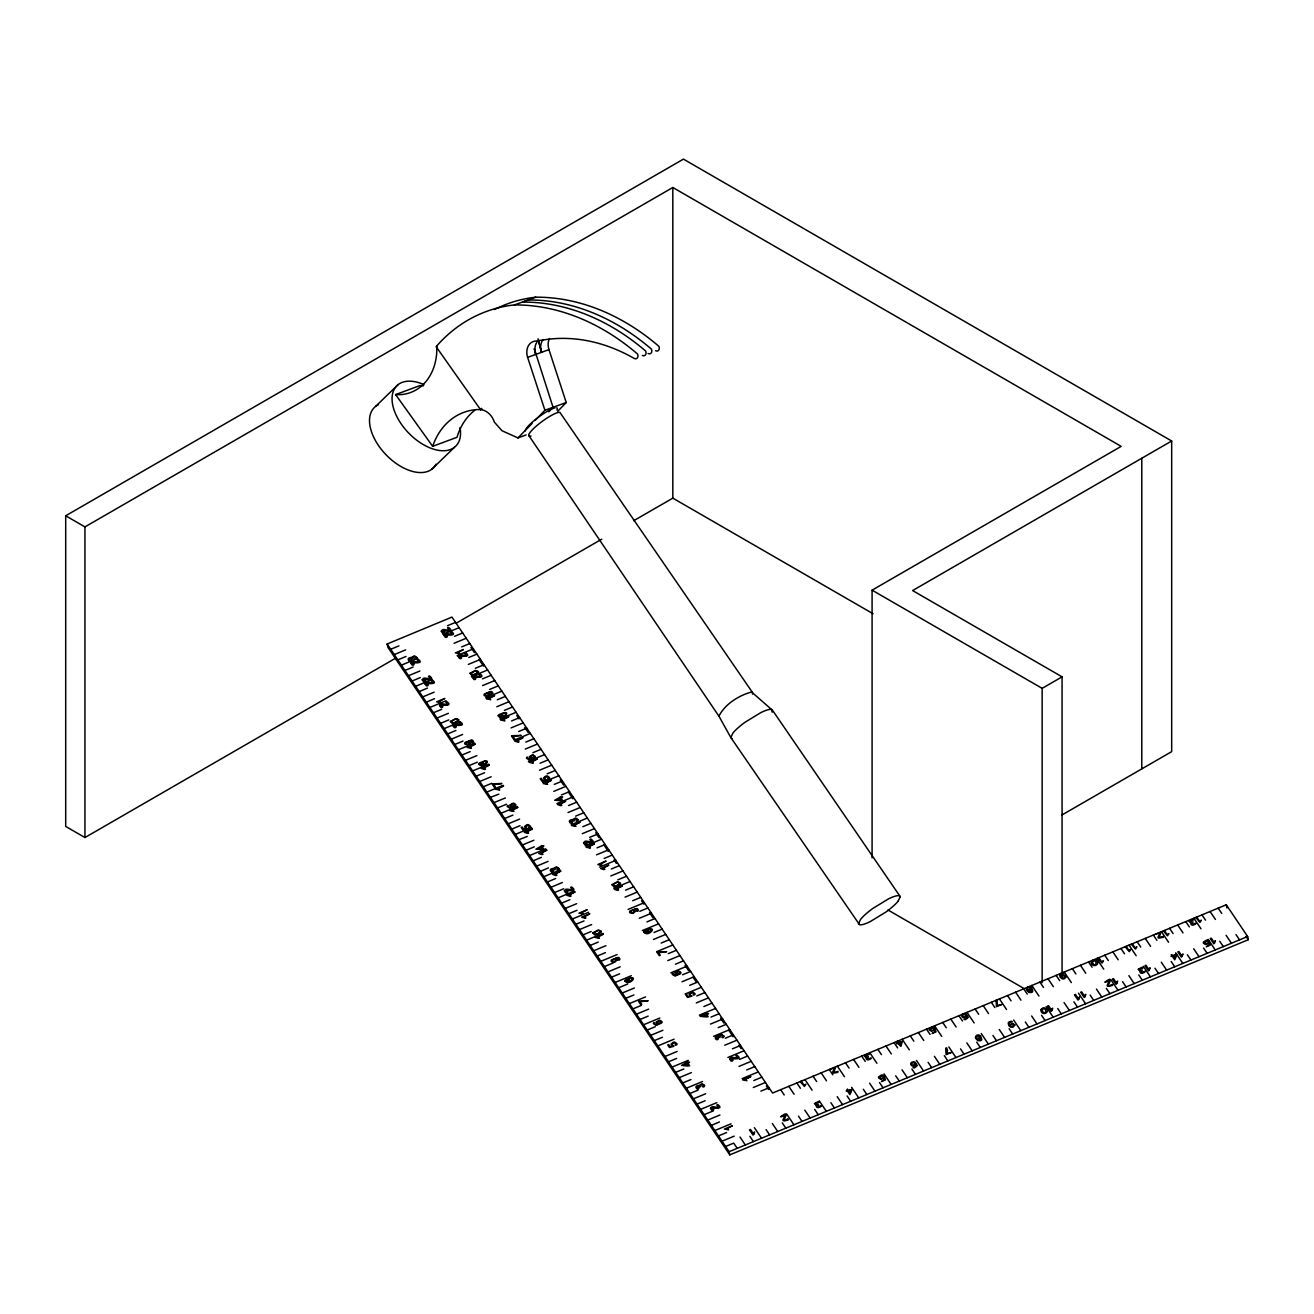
<?xml version="1.0" encoding="UTF-8"?>
<svg xmlns="http://www.w3.org/2000/svg" width="1314" height="1314" viewBox="0 0 1314 1314"><rect width="100%" height="100%" fill="white"/><g stroke="black" fill="none" stroke-linecap="round" stroke-linejoin="round"><path stroke-width="1.5" d="M436.823 346.157L436.708 352.957A56.009 44.101 69.6 0 1 395.596 394.594L432.667 446.333L456.993 437.299A74.98 55.746 68.3 0 1 474.765 410.297M898.135 901.158A23.751 4.911 -34.4 0 1 886.112 911.916L870.131 921.672A26.658 5.502 -34.4 0 1 859.57 924.744L730.83 737.548L718.922 716.179C724.868 704.222 738.797 695.434 751.592 691.985L772.583 710.381L900.238 896.657L898.135 901.158M752.446 694.121L752.594 692.659L560.421 413.154A19.48 3.696 -36.2 0 0 540.054 423.009A19.48 3.696 -36.2 0 0 531.02 435.985M772.221 712.237L771.515 709.461A26.658 5.502 -34.4 0 0 760.954 712.533L744.972 722.289A23.751 4.911 -34.4 0 0 732.933 733.048L730.83 737.548L731.898 738.484M858.502 923.824L860.621 919.324A23.751 4.911 -34.4 0 1 872.644 908.565L888.625 898.792A26.658 5.502 -34.4 0 1 899.187 895.721L900.238 896.657M1176.901 954.637L1174.749 959.844L1172.466 956.477L1171.004 956.346L1172.072 955.902L1171.234 954.654L1173.057 955.492L1176.506 954.063M480.513 409.787L481.384 408.342L482.205 409.492M526.093 434.918L517.979 437.923L501.948 430.713L494.393 422.172A16.639 13.107 69.7 0 0 480.513 409.623L476.768 409.59A74.799 58.9 69.6 0 0 432.667 446.333M517.979 437.923L532.137 423.387M534.962 420.48L544.916 410.264L566.235 402.527L548.956 349.639A13.551 10.676 69.7 0 1 549.466 338.536M548.792 411.808L553.03 407.258L534.322 348.9M557.727 411.266L566.235 402.527M375.656 406.371L398.191 384.542M431.863 469.197L454.398 447.351M395.76 658.1L84.95 837.544L65.7 826.424L65.7 515.778L683.444 159.125L1171.677 440.995L1171.677 751.641L1061.843 815.041M65.7 515.778L84.95 526.898L672.817 187.491L1121.187 446.366L872.085 590.167L872.085 857.894M456.139 623.23L601.779 539.151M633.742 520.689L672.817 498.137L873.071 613.753M1171.677 440.995L912.622 590.561L1062.073 676.841L1062.073 975.218M872.085 590.167L1042.15 688.355L1062.073 676.841M540.333 871.396L548.464 867.864M419.215 691.591L427.395 688.109M426.344 702.169L434.523 698.687M533.205 860.818L541.384 857.369M404.958 670.436L413.171 667.003M547.445 881.973L555.658 878.54M461.953 755.041L470.166 751.624M469.082 765.619L477.294 762.202M387.154 643.991L451.967 617.087L772.566 1093.051L1226.274 904.788L1247.643 936.521L1248.3 939.707L729.779 1154.875L387.811 647.178L387.154 643.991L729.122 1151.688L729.779 1154.875M390.718 649.28L398.93 645.88M447.433 625.743L455.531 622.376M394.282 654.569L405.648 649.855M442.9 634.399L459.095 627.665M397.846 659.858L406.042 656.458M454.562 636.321L462.659 632.954M401.411 665.147L417.606 658.413M454.069 643.285L466.224 638.243M461.674 646.899L469.788 643.532M408.523 675.725L419.889 671.011M457.141 655.555L473.352 648.82M412.087 681.013L420.299 677.597M468.802 657.476L476.9 654.109M415.651 686.302L431.863 679.568M468.31 664.441L480.464 659.398M475.323 668.3L484.028 664.687M422.779 696.88L434.146 692.166M471.381 676.71L487.593 669.976M482.452 678.878L491.157 675.265M429.908 707.458L446.103 700.723M482.567 685.596L494.721 680.553M433.456 712.746L441.668 709.33M489.58 689.456L498.285 685.842M437.02 718.035L448.386 713.321M485.638 697.849L501.833 691.131M440.584 723.324L448.797 719.908M497.3 699.787L505.397 696.42M444.148 728.613L460.36 721.879M496.807 706.751L508.961 701.709M447.713 733.902L455.909 730.485M504.428 710.365L512.526 706.998M451.277 739.191L462.627 734.46M499.878 719.004L516.09 712.287M454.841 744.463L463.037 741.063M511.557 720.943L519.654 717.575M458.405 749.752L474.6 743.034M511.064 727.907L523.218 722.864M518.669 731.52L526.783 728.153M465.517 760.33L476.883 755.616M514.135 740.16L530.33 733.442M525.797 742.098L533.895 738.731M472.646 770.907L488.857 764.19M525.304 749.062L537.459 744.02M476.21 776.196L484.554 772.747M532.926 752.676L541.023 749.308M479.774 781.485L491.124 776.771M528.376 761.315L544.587 754.597M483.338 786.774L491.666 783.325M540.054 763.237L548.152 759.886M486.886 792.063L503.098 785.345M539.561 770.218L551.716 765.175M547.166 773.815L555.28 770.464M494.015 802.64L505.381 797.927M542.633 782.471L558.828 775.753M497.579 807.929L506.465 804.25M554.294 784.392L562.392 781.042M501.143 813.218L517.338 806.5M553.802 791.373L565.956 786.33M504.707 818.507L512.92 815.107M561.423 794.97L569.52 791.619M508.272 823.796L519.621 819.082M556.873 803.626L573.085 796.908M511.836 829.085L520.032 825.685M568.535 805.548L576.649 802.197M515.384 834.374L531.595 827.656M568.059 812.528L580.213 807.486M575.663 816.125L583.761 812.775M522.512 844.951L533.878 840.237M571.13 824.781L587.325 818.064M526.076 850.24L534.322 846.824M582.792 826.703L590.889 823.352M529.641 855.529L545.836 848.811M582.299 833.684L594.454 828.625M589.707 837.363L598.018 833.914M536.769 866.107L548.119 861.393M585.371 845.937L601.582 839.203M597.032 847.859L605.146 844.491M543.881 876.684L560.092 869.967M596.556 854.823L608.711 849.78M604.161 858.436L612.258 855.069M551.009 887.262L562.376 882.548M599.627 867.092L615.823 860.358M554.574 892.551L563.755 888.74M611.289 869.014L619.387 865.647M558.138 897.84L574.333 891.106M610.796 875.978L622.951 870.936M561.702 903.129L569.898 899.729M617.761 879.871L626.515 876.224M565.266 908.417L576.616 903.704M613.868 888.248L630.079 881.513M568.814 913.706L577.027 910.29M625.53 890.169L633.644 886.802M572.378 918.995L588.59 912.261M625.053 897.134L637.208 892.091M575.943 924.284L584.04 920.917M632.658 900.747L640.756 897.38M579.507 929.573L591.661 924.53M628.125 909.403L644.32 902.669M583.071 934.862L591.169 931.495M639.787 911.325L647.884 907.958M586.635 940.151L602.83 933.416M639.294 918.289L651.448 913.246M590.2 945.439L598.297 942.072M646.915 921.902L655.013 918.535M593.764 950.728L605.902 945.686M642.365 930.542L658.577 923.824M597.312 956.017L605.426 952.65M654.027 932.48L662.141 929.113M600.876 961.306L617.087 954.572M653.551 939.444L665.689 934.402M604.44 966.595L613.244 962.932M661.156 943.058L669.253 939.691M608.004 971.884L620.159 966.825M656.622 951.697L672.817 944.98M611.568 977.173L619.666 973.805M668.284 953.636L676.382 950.268M615.133 982.445L631.328 975.727M667.791 960.6L679.946 955.557M618.697 987.734L627.665 984.022M675.412 964.213L683.51 960.846M622.245 993.023L634.399 987.98M670.863 972.853L687.074 966.135M625.809 998.312L633.923 994.961M682.524 974.791L690.638 971.424M629.373 1003.6L645.585 996.883M682.048 981.755L694.186 976.713M632.937 1008.889L641.281 1005.44M689.653 985.369L697.75 982.001M636.502 1014.178L648.656 1009.136M685.12 994.008L701.315 987.29M640.066 1019.467L648.163 1016.116M696.781 995.93L704.879 992.579M643.63 1024.756L659.825 1018.038M696.289 1002.911L708.443 997.868M647.194 1030.045L655.292 1026.694M703.893 1006.508L712.007 1003.157M650.742 1035.333L662.897 1030.291M699.36 1015.164L715.572 1008.446M654.306 1040.622L662.42 1037.272M711.022 1017.085L719.119 1013.735M657.871 1045.911L674.082 1039.193M710.529 1024.066L722.684 1019.023M718.15 1027.663L726.248 1024.312M664.999 1056.489L677.153 1051.446M713.617 1036.319L729.812 1029.601M668.563 1061.778L676.661 1058.411M725.279 1038.241L733.376 1034.89M672.127 1067.067L688.322 1060.349M724.786 1045.221L736.94 1040.179M675.692 1072.355L683.789 1068.988M732.391 1048.818L740.505 1045.468M679.239 1077.644L691.394 1072.602M727.857 1057.474L744.069 1050.757M682.804 1082.933L690.918 1079.566M739.519 1059.396L747.617 1056.045M686.368 1088.222L702.579 1081.504M739.026 1066.377L751.181 1061.334M689.932 1093.511L698.03 1090.144M746.648 1069.974L754.745 1066.607M693.496 1098.8L705.651 1093.757M742.114 1078.63L758.309 1071.896M697.061 1104.089L705.158 1100.721M753.776 1080.551L761.874 1077.184M700.625 1109.377L716.82 1102.66M753.283 1087.516L765.438 1082.473M704.173 1114.666L713.321 1110.872M760.888 1091.129L769.002 1087.762M707.803 1120.037L719.957 1114.995M711.367 1125.326L719.464 1121.959M714.865 1130.533L731.077 1123.799M718.479 1135.904L726.593 1132.537M722.043 1141.193L734.197 1136.15M725.607 1146.481L733.705 1143.114L737.22 1148.321M729.122 1151.688L1247.643 936.521M518.948 839.662L527.292 836.427M490.451 797.352L498.827 794.165M480.513 409.623L436.117 346.682A188.345 148.433 69.7 0 1 514.382 304.93L528.261 299.97A229.556 180.905 69.7 0 1 651.448 349.146A3.531 2.776 69.7 0 1 648.065 353.499M655.555 350.723A3.531 2.776 69.7 0 0 658.922 346.37A229.589 180.921 69.7 0 0 535.701 297.194L522.496 302.105A229.589 180.921 69.7 0 1 645.7 351.084A3.531 2.776 69.7 0 1 642.332 355.437M395.596 394.594L419.938 385.577A56.141 41.884 67.2 0 0 423.601 385.708M544.916 410.264L527.62 357.375L548.956 349.639M649.412 929.474L648.738 929.754A1.725 1.183 -11.6 0 0 648.048 931.117L648.328 931.544A1.675 1.15 -11.6 0 0 650.118 931.84L651.202 929.77M888.034 910.011L1024.427 988.769M629.373 980.392L629.077 979.965A1.725 1.183 -11.6 0 1 629.784 978.601L630.441 978.322A1.643 1.133 -11.6 0 1 631.443 978.257A1.675 1.15 -11.6 0 1 632.231 978.618L631.147 980.687A1.675 1.15 -11.6 0 1 629.39 980.392M528.688 435.345L718.922 716.179M1246.05 936.373L1248.3 939.707M1218.16 908.138L1221.724 913.427M1235.981 934.583L1239.545 939.871M1210.063 911.505L1215.417 919.439M1226.093 935.305L1231.432 943.238M1201.965 914.873L1205.529 920.161M1219.77 941.317L1223.334 946.606M1196.775 917.106L1199.518 921.163L1201.374 920.211L1199.945 922.461L1195.806 917.501M1193.868 918.223L1200.98 928.801M1208.108 939.379L1215.236 949.956M1185.754 921.59L1189.318 926.879M1203.575 948.035L1207.139 953.323M1177.656 924.957L1182.994 932.891M1193.687 948.757L1199.025 956.691M1169.559 928.308L1173.123 933.597M1187.363 954.752L1190.927 960.041M1164.319 930.46L1167.062 934.517L1168.918 933.564L1167.489 935.814L1163.35 930.854M1161.461 931.675L1168.573 942.253M1175.701 952.831L1182.83 963.408M1155.696 934.024L1160.016 933.022L1158.045 937.112A2.644 1.807 -11.6 0 0 1158.488 938.081L1163.005 937.408A2.316 1.577 -11.6 0 0 1163.481 936.389L1159.276 937.408L1160.968 931.84M1153.347 935.042L1156.911 940.331M1171.168 961.487L1174.732 966.776M1145.25 938.41L1150.588 946.343M1161.28 962.193L1166.618 970.126M1137.152 941.76L1140.716 947.049M1154.957 968.204L1158.521 973.493M1132.323 943.731L1135.066 947.805L1136.906 946.836L1135.493 949.102L1131.338 944.142M1129.038 945.127L1136.167 955.705M1143.295 966.283L1150.423 976.86M1126.131 946.31L1128.874 950.367L1130.73 949.398L1129.301 951.664L1125.145 946.704M1120.941 948.494L1124.505 953.783M1138.762 974.939L1142.309 980.228M1112.843 951.845L1118.181 959.778M1128.874 975.645L1134.212 983.578M1104.745 955.212L1108.31 960.501M1122.55 981.657L1126.114 986.945M1098.849 957.742L1101.592 961.799L1103.448 960.846L1102.019 963.096L1097.88 958.136M1096.632 958.579L1103.76 969.157M1110.888 979.735L1118.017 990.313M1088.534 961.93L1092.098 967.219M1106.339 988.374L1109.903 993.663M1080.437 965.297L1085.775 973.231M1096.467 989.097L1101.805 997.03M1072.339 968.664L1075.887 973.953M1090.144 995.109L1093.708 1000.397M1064.225 972.015L1071.353 982.593M1078.482 993.17L1085.61 1003.748M1056.128 975.382L1059.692 980.671M1073.932 1001.826L1077.496 1007.115M1048.03 978.749L1053.368 986.683M1064.061 1002.549L1069.399 1010.482M1039.916 982.116L1043.48 987.405M1057.737 1008.544L1061.301 1013.833M1031.819 985.467L1038.947 996.045M1046.075 1006.623L1053.187 1017.2M1023.721 988.834L1027.285 994.123M1041.526 1015.279L1045.09 1020.567M1015.623 992.201L1020.962 1000.135M1031.654 1016.001L1036.992 1023.918M1007.51 995.552L1011.074 1000.841M1025.331 1021.996L1028.895 1027.285M999.412 998.919L1006.54 1009.497M1013.669 1020.075L1020.781 1030.652M991.314 1002.286L994.879 1007.575M1009.119 1028.731L1012.683 1034.019M983.217 1005.637L988.555 1013.57M999.248 1029.437L1004.586 1037.37M975.103 1009.004L978.667 1014.293M992.924 1035.448L996.488 1040.737M967.005 1012.371L974.134 1022.949M981.262 1033.527L988.374 1044.104M958.908 1015.722L962.472 1021.011M976.713 1042.166L980.277 1047.455M950.81 1019.089L956.149 1027.022M966.825 1042.889L972.179 1050.822M942.696 1022.456L946.261 1027.745M960.518 1048.901L964.065 1054.189M934.599 1025.823L941.727 1036.385M948.839 1046.962L955.968 1057.54M926.501 1029.174L930.066 1034.463M944.306 1055.618L947.87 1060.907M918.387 1032.541L923.742 1040.474M934.418 1056.341L939.773 1064.274M910.29 1035.908L913.854 1041.197M928.095 1062.353L931.659 1067.625M902.192 1039.259L909.321 1049.837M916.433 1060.414L923.561 1070.992M897.61 1041.131L898.447 1042.38L902.291 1041.526L900.928 1046.404L897.856 1043.365L896.789 1043.809L896.624 1041.542M894.095 1042.626L897.643 1047.915M911.9 1069.07L915.464 1074.359M885.981 1045.993L891.335 1053.927M902.012 1069.793L907.366 1077.726M877.883 1049.344L881.448 1054.633M895.688 1075.788L899.252 1081.077M869.786 1052.711L876.914 1063.289M884.026 1073.866L891.155 1084.444M861.688 1056.078L865.236 1061.367M879.493 1082.522L883.057 1087.811M853.574 1059.429L858.929 1067.362M869.605 1083.229L874.943 1091.162M845.477 1062.796L849.041 1068.085M863.282 1089.24L866.846 1094.529M837.379 1066.163L844.491 1076.741M851.62 1087.319L858.748 1097.896M830.3 1069.07L834.62 1068.052L832.633 1072.142A2.644 1.807 -11.6 0 0 833.092 1073.111L837.609 1072.438A2.316 1.577 -11.6 0 0 838.069 1071.419L833.864 1072.438L835.556 1066.886M829.265 1069.53L832.83 1074.819M847.087 1095.958L850.651 1101.247M821.168 1072.881L826.506 1080.814M837.199 1096.681L842.537 1104.614M813.07 1076.248L816.635 1081.537M830.875 1102.692L834.439 1107.981M804.973 1079.615L812.085 1090.193M819.213 1100.771L826.342 1111.332M801.244 1081.126L803.987 1085.183L805.843 1084.231L804.414 1086.481L800.259 1081.521M796.859 1082.966L800.423 1088.255M814.68 1109.41L818.244 1114.699M788.761 1086.333L794.099 1094.266M804.792 1110.133L810.13 1118.066M780.664 1089.7L784.228 1094.989M798.469 1116.144L802.033 1121.433M786.807 1114.206L793.935 1124.784M470.954 647.49L474.387 652.582M478.969 659.382L483.536 666.182M516.747 715.473L519.03 718.873M524.762 727.381L528.195 732.473M560.257 780.073L563.69 785.181M568.272 791.981L572.855 798.781M595.751 832.764L599.184 837.872M603.767 844.672L608.349 851.472M614.065 859.964L616.365 863.364M641.544 900.763L643.844 904.163M649.559 912.672L652.992 917.763M685.054 965.363L688.487 970.455M693.069 977.255L696.502 982.363M720.548 1018.054L723.981 1023.163M728.564 1029.962L733.146 1036.762M738.862 1045.254L741.162 1048.654M766.341 1086.054L768.641 1089.454M782.273 1122.862L785.821 1128.151M772.386 1123.585L777.724 1131.518M766.062 1129.58L769.626 1134.869M754.4 1127.658L761.529 1138.236M749.867 1136.314L753.415 1141.603M739.979 1137.021L745.317 1144.954M997.063 999.855L997.326 1005.539L1001.646 1004.52L996.488 1006.672L996.061 1000.283M538.477 340.474L541.467 352.234L540.645 347.75A13.551 10.676 69.7 0 1 543.076 339.57M538.034 338.815L541.483 352.415M534.322 348.768L535.734 354.369A13.551 10.676 69.7 0 1 538.691 340.096M1226.274 904.788L1226.931 907.974M1141.784 458.257L1141.784 768.887M1042.15 688.355L1042.15 982.642M672.817 187.491L672.817 498.137M84.95 526.898L84.95 837.544M650.331 929.474A1.725 1.183 -11.6 0 1 651.136 929.836M649.33 929.688A1.675 1.15 -11.6 0 1 650.348 929.622M976.401 1036.631A1.725 1.183 -11.6 0 1 977.058 1035.99L979.768 1036.418A1.675 1.15 -11.6 0 1 979.078 1037.715L978.404 1038.011A1.725 1.183 -11.6 0 1 977.386 1038.076A1.675 1.15 -11.6 0 1 976.565 1037.715L976.286 1037.288A1.643 1.133 -11.6 0 1 976.351 1036.565M494.606 309.496A188.247 148.351 69.7 0 1 535.701 297.21M514.382 304.93A229.589 180.921 69.7 0 1 637.602 354.09A3.531 2.776 69.7 0 1 634.219 358.443A186.851 147.234 69.7 0 0 545.129 339.685L535.816 341.065A13.551 10.676 69.7 0 0 527.62 357.375M460.015 427.559A42.212 24.555 45.9 0 1 431.14 448.337A42.212 24.555 45.9 0 1 392.245 402.084A42.212 24.555 45.9 0 1 423.831 384.542M435.969 464.236A42.212 24.555 45.9 0 1 386.053 454.792A42.212 24.555 45.9 0 1 378.448 404.696M556.676 407.783A19.677 3.728 -36.2 0 1 556.89 410.001M525.272 430.926A19.677 3.728 -36.2 0 1 536.753 418.476A19.677 3.728 -36.2 0 1 554.968 407.866M1010.187 1025.183C1013.439 1030.258 1014.687 1020.715 1010.187 1025.183M1061.597 976.795C1064.849 981.854 1066.097 972.311 1061.597 976.795M514.94 804.529L512.871 806.303L511.08 805.088A1.708 1.166 -11.6 0 1 511.606 804.398L513.101 803.774A1.823 1.248 -11.6 0 1 514.168 803.823L514.94 804.529M534.289 756.207L532.219 757.981L530.429 756.765A1.708 1.166 -11.6 0 1 530.955 756.076L532.449 755.451A1.823 1.248 -11.6 0 1 533.517 755.484L534.289 756.207M661.172 1021.651L659.102 1023.425L657.312 1022.21A1.708 1.166 -11.6 0 1 657.838 1021.52L659.349 1020.896A1.823 1.248 -11.6 0 1 660.4 1020.929L661.172 1021.651M679.995 972.393L677.925 974.15L676.135 972.935A1.708 1.166 -11.6 0 1 676.661 972.261L678.155 971.621A1.823 1.248 -11.6 0 1 679.223 971.67L679.995 972.393M879.624 1077.02L880.298 1078.301A1.725 1.183 -11.6 0 0 881.234 1078.564L882.335 1078.334A1.889 1.298 -11.6 0 0 883.32 1077.546L884.421 1076.922L885.455 1079.927L881.48 1081.57L884.256 1079.632L883.747 1078.055L880.889 1079.32L878.655 1077.989A3.121 2.135 -11.6 0 1 878.655 1076.872L881.382 1075.066A2.562 1.757 -11.6 0 1 882.811 1075.115L883.862 1075.755L879.624 1077.02M930.213 1028.961L930.887 1030.242A1.725 1.183 -11.6 0 0 931.84 1030.505L932.924 1030.275A1.889 1.298 -11.6 0 0 933.926 1029.486L935.01 1028.862L936.044 1031.851L932.086 1033.51L934.845 1031.572L934.336 1029.995L931.495 1031.26L929.244 1029.93A3.121 2.135 -11.6 0 1 929.244 1028.813L931.971 1027.006A2.562 1.757 -11.6 0 1 933.4 1027.055L934.451 1027.696L930.213 1028.961M1204.429 942.237L1205.102 943.518A1.725 1.183 -11.6 0 0 1206.055 943.781L1207.155 943.551A1.889 1.298 -11.6 0 0 1208.141 942.762L1209.225 942.138L1210.26 945.127L1206.301 946.77L1209.061 944.848L1208.552 943.271L1205.71 944.536L1203.46 943.206A3.121 2.135 -11.6 0 1 1203.46 942.089L1206.186 940.282A2.562 1.757 -11.6 0 1 1207.632 940.331L1208.666 940.972L1204.429 942.237M947.46 1050.494L946.934 1053.516L951.254 1052.498L946.096 1054.649L945.669 1048.244L946.688 1047.833L947.46 1050.494M410.789 663.044L412.021 664.95A2.316 1.577 -11.6 0 0 413.401 665.13L414.173 664.178C405.599 660.909 426.968 665.525 417.967 659.201L417.031 659.579L418.739 662.141L413.204 661.336A2.644 1.807 -11.6 0 0 411.742 661.813L410.789 663.044M422.237 679.781L423.486 681.687A2.316 1.577 -11.6 0 0 424.849 681.867L425.621 680.915C417.047 677.646 438.416 682.262 429.415 675.938L428.479 676.316L430.187 678.878L424.668 678.073A2.644 1.807 -11.6 0 0 423.207 678.55L422.237 679.781M424.948 683.822L426.196 685.727A2.316 1.577 -11.6 0 0 427.576 685.908L428.331 684.955C419.757 681.687 441.126 686.302 432.142 679.962L431.206 680.356L432.914 682.902L427.378 682.114A2.644 1.807 -11.6 0 0 425.917 682.59L424.948 683.822M441.29 631.229L442.539 633.134A2.316 1.577 -11.6 0 0 443.918 633.315L444.674 632.363C436.1 629.094 457.469 633.709 448.468 627.386L447.532 627.764L449.257 630.326L443.721 629.521A2.644 1.807 -11.6 0 0 442.26 629.997L441.29 631.229M439.533 705.47L440.781 707.359A2.316 1.577 -11.6 0 0 442.161 707.54L442.917 706.587C434.343 703.335 455.712 707.95 446.711 701.61L445.774 702.005L447.499 704.55L441.964 703.762A2.644 1.807 -11.6 0 0 440.502 704.238L439.533 705.47M444.017 635.27L445.265 637.175A2.316 1.577 -11.6 0 0 446.645 637.356L447.401 636.403C438.827 633.134 460.196 637.75 451.195 631.41L450.259 631.804L451.967 634.35L446.448 633.562A2.644 1.807 -11.6 0 0 444.986 634.038L444.017 635.27M452.919 725.607L454.168 727.496A2.316 1.577 -11.6 0 0 455.547 727.677L456.303 726.724C447.729 723.472 469.098 728.087 460.097 721.747L459.161 722.142L460.886 724.687L455.35 723.899A2.644 1.807 -11.6 0 0 453.888 724.375L452.919 725.607M458.257 656.524L459.506 658.429A2.316 1.577 -11.6 0 0 460.886 658.593L461.641 657.657C453.067 654.388 474.436 659.004 465.452 652.664L464.499 653.058L466.224 655.604L460.688 654.815A2.644 1.807 -11.6 0 0 459.227 655.292L458.257 656.524M472.498 677.466L473.746 679.354A2.316 1.577 -11.6 0 0 475.126 679.535L475.882 678.582C467.308 675.33 488.677 679.946 479.692 673.606L478.739 674L480.464 676.546L474.929 675.757A2.644 1.807 -11.6 0 0 473.467 676.234L472.498 677.466M564.396 890.826L565.628 892.732A2.316 1.577 -11.6 0 0 567.007 892.912L567.779 891.96C559.206 888.691 580.574 893.306 571.574 886.983L570.637 887.377L572.346 889.923L566.81 889.135A2.644 1.807 -11.6 0 0 565.349 889.611L564.396 890.826M583.63 842.832L584.878 844.721A2.316 1.577 -11.6 0 0 586.258 844.902L587.013 843.949C578.439 840.697 599.808 845.313 590.807 838.973L589.871 839.367L591.596 841.913L586.06 841.124A2.644 1.807 -11.6 0 0 584.599 841.601L583.63 842.832M729.648 1059.035L730.896 1060.924A2.316 1.577 -11.6 0 0 732.259 1061.104L733.031 1060.152C724.457 1056.899 745.826 1061.515 736.826 1055.175L735.889 1055.569L737.597 1058.115L732.062 1057.327A2.644 1.807 -11.6 0 0 730.617 1057.803L729.648 1059.035M1040.885 1009.612C1040.967 1017.512 1052.662 1011.583 1044.548 1007.904A2.332 1.593 -11.6 0 0 1042.938 1007.937L1040.885 1009.612M1091.211 961.651C1091.293 969.551 1102.988 963.622 1094.89 959.959A2.332 1.593 -11.6 0 0 1093.281 959.976L1091.211 961.651M416.801 657.493L416.669 658.199A2.595 1.774 -11.6 0 1 415.832 659.135L414.846 658.79L415.536 656.918L413.335 656.754L412.875 658.807L409.147 659.086L411.266 660.203L410.526 661.073A2.431 1.659 -11.6 0 1 408.917 660.712L408.161 659.299A2.234 1.528 -11.6 0 1 408.95 658.084L409.459 657.821A1.856 1.281 -11.6 0 1 411.052 657.673L414.436 655.785L416.801 657.493M558.893 868.472L558.779 869.178A2.595 1.774 -11.6 0 1 557.941 870.098L556.939 869.769L557.645 867.897L555.444 867.733L554.984 869.786L551.239 870.065L553.375 871.182L552.636 872.053A2.431 1.659 -11.6 0 1 551.026 871.691L550.27 870.279A2.234 1.528 -11.6 0 1 551.059 869.063L551.552 868.8A1.856 1.281 -11.6 0 1 553.145 868.653L556.528 866.764L558.893 868.472M578.012 819.657L577.881 820.363A2.595 1.774 -11.6 0 1 577.043 821.299L576.041 820.971L576.747 819.098L574.547 818.918L574.087 820.987L570.358 821.25L572.477 822.367L571.738 823.237A2.431 1.659 -11.6 0 1 570.128 822.876L569.373 821.464A2.234 1.528 -11.6 0 1 570.161 820.248L570.654 819.985A1.856 1.281 -11.6 0 1 572.247 819.837L575.647 817.949L578.012 819.657M704.55 1085.397L704.419 1086.103A2.595 1.774 -11.6 0 1 703.581 1087.039L702.579 1086.711L703.286 1084.838L701.085 1084.658L700.625 1086.727L696.896 1087.006L699.015 1088.107L698.276 1088.994A2.431 1.659 -11.6 0 1 696.666 1088.616L695.911 1087.204A2.234 1.528 -11.6 0 1 696.699 1086.005L697.208 1085.725A1.856 1.281 -11.6 0 1 698.802 1085.594L702.185 1083.689L704.55 1085.397M723.866 1036.089L723.751 1036.795A2.595 1.774 -11.6 0 1 722.914 1037.731L721.912 1037.403L722.618 1035.531L720.401 1035.35L719.957 1037.419L716.212 1037.699L718.347 1038.799L717.592 1039.686A2.431 1.659 -11.6 0 1 715.999 1039.308L715.227 1037.896A2.234 1.528 -11.6 0 1 716.031 1036.68L716.524 1036.418A1.856 1.281 -11.6 0 1 718.117 1036.286L721.501 1034.381L723.866 1036.089M478.789 764.025C483.207 770.3 494.425 756.322 480.645 762.498A2.217 1.528 -11.6 0 0 479.364 763.106L478.789 764.025M498.203 715.736C502.605 722.01 513.823 708.032 500.059 714.208A2.217 1.528 -11.6 0 0 498.778 714.816L498.203 715.736M624.84 980.885C629.258 987.159 640.476 973.165 626.712 979.357A2.217 1.528 -11.6 0 0 625.415 979.948L624.84 980.885M643.811 932.037C648.229 938.311 659.447 924.317 645.667 930.509A2.217 1.528 -11.6 0 0 644.386 931.1L643.811 932.037M1014.835 1025.019L1013.209 1027.022A2.825 1.938 -11.6 0 1 1010.811 1027.236L1008.791 1025.643L1008.232 1022.9A2.694 1.84 -11.6 0 1 1008.988 1022.078L1010.663 1021.389A2.185 1.495 -11.6 0 1 1012.256 1021.569L1010.088 1022.193A1.659 1.133 -11.6 0 0 1009.185 1022.949L1009.053 1023.59A5.387 3.696 -11.6 0 0 1009.497 1024.854L1012.519 1023.228L1014.835 1025.019M1066.245 976.614L1064.619 978.618A2.825 1.938 -11.6 0 1 1062.221 978.848L1060.184 977.238L1059.642 974.512A2.694 1.84 -11.6 0 1 1060.382 973.674L1062.073 973.001A2.185 1.495 -11.6 0 1 1063.667 973.181L1061.498 973.789A1.659 1.133 -11.6 0 0 1060.595 974.545L1060.464 975.202A5.387 3.696 -11.6 0 0 1060.907 976.45L1063.929 974.824L1066.245 976.614M787.349 1119.216C778.266 1125.523 793.623 1107.045 780.631 1116.785L784.951 1115.767L782.963 1119.856A2.644 1.807 -11.6 0 0 783.423 1120.826L787.94 1120.152A2.316 1.577 -11.6 0 0 788.4 1119.134L787.349 1119.216M977.189 1039.423L977.173 1039.801A2.217 1.528 -11.6 0 0 977.846 1040.639C984.449 1041.591 980.572 1037.6 980.655 1035.777C976.138 1032.59 973.493 1038.75 977.189 1039.423M1028.205 991.183L1028.172 991.577A2.217 1.528 -11.6 0 0 1028.846 992.399C1035.465 993.351 1031.572 989.36 1031.671 987.537C1027.154 984.35 1024.493 990.526 1028.205 991.183M1111.562 984.646C1102.479 990.953 1117.836 972.475 1104.844 982.199L1109.164 981.197L1107.176 985.286A2.644 1.807 -11.6 0 0 1107.636 986.256L1112.153 985.566A2.316 1.577 -11.6 0 0 1112.613 984.564L1111.562 984.646M710.48 1108.343L711.679 1110.264A2.316 1.577 -11.6 0 0 713.042 1110.461L713.831 1109.509C705.355 1106.142 726.543 1111.02 717.74 1104.565L716.787 1104.943L718.446 1107.521L712.944 1106.667A2.644 1.807 -11.6 0 0 711.482 1107.127L710.48 1108.343M915.119 1063.782L913.115 1065.243A1.708 1.166 -11.6 0 1 912.212 1064.981L911.538 1063.995A1.823 1.248 -11.6 0 1 911.752 1063.24L913.854 1062.583L915.119 1063.782M966.119 1015.558L964.098 1017.02A1.708 1.166 -11.6 0 1 963.195 1016.757L962.538 1015.771A1.823 1.248 -11.6 0 1 962.751 1014.999L964.854 1014.359L966.119 1015.558M1041.887 1009.546C1045.238 1018.925 1048.424 1005.785 1041.887 1009.546M1092.213 961.585C1095.58 970.98 1098.767 957.84 1092.213 961.585M525.534 826.752L525.682 827.508A1.889 1.298 -11.6 0 0 526.668 828.099L527.374 828.789L522.956 829.972L521.215 827.393L522.151 826.999L523.547 829.085L525.863 828.477L524.516 826.621L526.733 824.814A3.121 2.135 -11.6 0 1 528.343 824.65L530.511 826.309A2.562 1.757 -11.6 0 1 530.215 827.36L528.606 827.574L529.575 826.342L528.721 825.455L526.043 826.03A1.725 1.183 -11.6 0 0 525.534 826.752M544.587 778.052L544.752 778.808A1.889 1.298 -11.6 0 0 545.737 779.383L546.443 780.073L542.009 781.272L540.268 778.676L541.204 778.299L542.6 780.368L544.932 779.76L543.569 777.921L545.803 776.114A3.121 2.135 -11.6 0 1 547.412 775.933L549.581 777.609A2.562 1.757 -11.6 0 1 549.268 778.644L547.659 778.857L548.628 777.625L547.774 776.738L545.113 777.33A1.725 1.183 -11.6 0 0 544.587 778.052M672.029 1044.269L672.193 1045.008A1.889 1.298 -11.6 0 0 673.179 1045.599L673.885 1046.289L669.45 1047.488L667.709 1044.893L668.645 1044.515L670.041 1046.585L672.374 1045.977L671.011 1044.137L673.244 1042.331A3.121 2.135 -11.6 0 1 674.854 1042.15L677.022 1043.825A2.562 1.757 -11.6 0 1 676.71 1044.86L675.1 1045.073L676.069 1043.842L675.215 1042.955L672.554 1043.546A1.725 1.183 -11.6 0 0 672.029 1044.269M690.064 994.172L690.211 994.928A1.889 1.298 -11.6 0 0 691.197 995.503L691.903 996.193L687.485 997.392L685.727 994.813L686.664 994.419L688.06 996.488L690.392 995.881L689.029 994.041L691.263 992.234A3.121 2.135 -11.6 0 1 692.872 992.054L695.04 993.729A2.562 1.757 -11.6 0 1 694.745 994.764L693.119 994.977L694.104 993.745L693.25 992.875L690.573 993.45A1.725 1.183 -11.6 0 0 690.064 994.172M815.468 1103.546L816.536 1104.811L818.491 1104.286L817.866 1106.766L821.365 1105.616A2.431 1.659 -11.6 0 1 820.593 1106.831L818.474 1107.587A2.234 1.528 -11.6 0 1 816.848 1107.209L816.552 1106.897A1.856 1.281 -11.6 0 1 816.585 1105.764L814.401 1103.629L818.195 1101.658A2.595 1.774 -11.6 0 1 819.394 1102.118L815.468 1103.546M865.318 1055.815L866.386 1057.08L868.34 1056.538L867.716 1059.035L871.215 1057.885A2.431 1.659 -11.6 0 1 870.443 1059.084L868.308 1059.856A2.234 1.528 -11.6 0 1 866.698 1059.462L866.386 1059.15A1.856 1.281 -11.6 0 1 866.435 1058.033L864.251 1055.898L868.028 1053.927A2.595 1.774 -11.6 0 1 869.244 1054.386L865.318 1055.815M1139.172 969.239L1140.24 970.504L1142.195 969.962L1141.57 972.459L1145.069 971.309A2.431 1.659 -11.6 0 1 1144.297 972.508L1142.162 973.28A2.234 1.528 -11.6 0 1 1140.552 972.886L1140.256 972.574A1.856 1.281 -11.6 0 1 1140.289 971.457L1138.105 969.321L1141.882 967.35A2.595 1.774 -11.6 0 1 1143.098 967.81L1139.172 969.239M1189.991 921.081L1191.075 922.346L1193.013 921.804L1192.389 924.3L1195.888 923.151A2.431 1.659 -11.6 0 1 1195.132 924.366L1192.997 925.122A2.234 1.528 -11.6 0 1 1191.371 924.744L1191.075 924.415A1.856 1.281 -11.6 0 1 1191.108 923.299L1188.924 921.163L1192.718 919.192A2.595 1.774 -11.6 0 1 1193.917 919.652L1189.991 921.081M469.509 742.706C465.452 747.765 464.926 739.043 469.509 742.706M488.857 694.219C484.8 699.278 484.258 690.556 488.857 694.219M615.954 960.14C611.897 965.199 611.371 956.461 615.954 960.14M634.399 911.292C630.342 916.351 629.817 907.613 634.399 911.292M916.285 1065.523L913.049 1067.625A2.234 1.528 -11.6 0 0 914.659 1067.806L917.287 1065.555L915.053 1062.139A2.792 1.905 -11.6 0 0 913.312 1061.876C908.434 1061.975 911.374 1068.118 914.807 1065.44A2.497 1.708 -11.6 0 0 915.759 1064.209L916.285 1065.523M967.285 1017.299L964.049 1019.385A2.234 1.528 -11.6 0 0 965.659 1019.582L968.287 1017.332L966.036 1013.915A2.792 1.905 -11.6 0 0 964.295 1013.652C959.417 1013.751 962.357 1019.878 965.79 1017.217A2.497 1.708 -11.6 0 0 966.743 1015.985L967.285 1017.299M470.543 742.722L468.162 744.89L464.959 744.167A2.825 1.938 -11.6 0 1 465.025 742.476L471.611 739.963A2.694 1.84 -11.6 0 1 472.679 740.373L473.401 741.474A2.185 1.495 -11.6 0 1 472.892 742.64L471.66 742.574L472.334 741.178A1.659 1.133 -11.6 0 0 471.414 740.653L470.494 740.653A5.387 3.696 -11.6 0 0 468.638 741.162L470.543 742.722M489.892 694.235L487.51 696.404L484.308 695.664A2.825 1.938 -11.6 0 1 484.357 693.989L490.943 691.476A2.694 1.84 -11.6 0 1 492.011 691.887L492.734 692.987A2.185 1.495 -11.6 0 1 492.224 694.153L490.993 694.071L491.682 692.692A1.659 1.133 -11.6 0 0 490.746 692.166L489.843 692.166A5.387 3.696 -11.6 0 0 487.97 692.675L489.892 694.235M616.989 960.14L614.607 962.308L611.404 961.585A2.825 1.938 -11.6 0 1 611.453 959.893L618.056 957.38A2.694 1.84 -11.6 0 1 619.124 957.791L619.847 958.891A2.185 1.495 -11.6 0 1 619.337 960.058L618.106 959.992L618.779 958.596A1.659 1.133 -11.6 0 0 617.859 958.07L616.939 958.07A5.387 3.696 -11.6 0 0 615.083 958.579L616.989 960.14M635.434 911.308L633.052 913.46L629.849 912.737A2.825 1.938 -11.6 0 1 629.899 911.045L636.502 908.532A2.694 1.84 -11.6 0 1 637.553 908.943L638.292 910.044A2.185 1.495 -11.6 0 1 637.783 911.21L636.551 911.144L637.224 909.748A1.659 1.133 -11.6 0 0 636.288 909.222L635.385 909.222A5.387 3.696 -11.6 0 0 633.529 909.731L635.434 911.308M510.078 804.989L510.555 806.336A2.497 1.708 -11.6 0 0 512.148 806.829C508.272 809.555 508.682 804.759 507.697 805.416A2.234 1.528 -11.6 0 0 507.188 806.599L509.996 808.143L515.219 806.008A2.792 1.905 -11.6 0 0 515.876 804.71L513.331 803.035L510.078 804.989M529.427 756.65L529.903 757.997A2.497 1.708 -11.6 0 0 531.497 758.49C527.62 761.217 528.031 756.437 527.045 757.078A2.234 1.528 -11.6 0 0 526.536 758.26L529.345 759.804L534.568 757.669A2.792 1.905 -11.6 0 0 535.225 756.388L532.679 754.696L529.427 756.65M656.31 1022.111L656.786 1023.458A2.497 1.708 -11.6 0 0 658.396 1023.951C654.503 1026.677 654.93 1021.881 653.945 1022.538A2.234 1.528 -11.6 0 0 653.436 1023.721L656.244 1025.249L661.451 1023.13A2.792 1.905 -11.6 0 0 662.108 1021.832L659.562 1020.157L656.31 1022.111M675.133 972.836L675.61 974.183A2.497 1.708 -11.6 0 0 677.203 974.676C673.326 977.402 673.754 972.623 672.752 973.263A2.234 1.528 -11.6 0 0 672.242 974.446L675.051 975.99L680.274 973.855A2.792 1.905 -11.6 0 0 680.931 972.557L678.385 970.882L675.133 972.836M482.468 764.042C479.659 767.819 479.249 760.921 482.468 764.042M501.882 715.752C499.057 719.514 498.663 712.615 501.882 715.752M628.519 980.885C625.71 984.662 625.3 977.764 628.519 980.885M647.49 932.037C644.681 935.814 644.271 928.916 647.49 932.037M753.76 1134.327L753.004 1135.082L749.489 1129.859L750.475 1129.449L753.201 1133.522L754.647 1131.945L753.76 1134.327M1051.808 1010.565L1051.052 1011.32L1047.537 1006.097L1048.523 1005.686L1051.249 1009.76L1052.695 1008.183L1051.808 1010.565M1078.728 999.281L1077.973 1000.036L1074.458 994.813L1075.443 994.402L1078.186 998.476L1079.615 996.883L1078.728 999.281M1084.921 996.718L1084.165 997.457L1080.65 992.234L1081.636 991.84L1084.379 995.897L1085.807 994.32L1084.921 996.718M1116.752 983.513L1115.997 984.252L1112.482 979.029L1113.467 978.618L1116.21 982.691L1117.639 981.115L1116.752 983.513M1149.241 970.143L1148.502 970.882L1144.987 965.659L1145.956 965.264L1148.699 969.321L1150.128 967.745L1149.241 970.143M1182.124 956.378L1181.368 957.118L1177.853 951.911L1178.839 951.5L1181.582 955.557L1183.011 953.98L1182.124 956.378M1214.514 943.041L1213.775 943.797L1210.26 938.574L1211.229 938.163L1213.972 942.237L1215.417 940.66L1214.514 943.041M978.306 1039.046C979.866 1042.807 982.593 1036.04 978.306 1039.046M1029.322 990.805C1030.882 994.567 1033.609 987.799 1029.322 990.805M851.111 1089.832L850.207 1093.215L848.63 1090.866L851.111 1089.832M901.338 1041.92L900.419 1045.303L898.842 1042.955L901.338 1041.92M1175.948 955.032L1175.028 958.415L1173.451 956.066L1175.948 955.032M852.08 1089.437L849.912 1094.644L847.645 1091.277L846.183 1091.129L847.399 1089.043L848.236 1090.275L852.08 1089.437M450.39 721.435L452.394 723.538L458.602 720.844A2.332 1.593 -11.6 0 0 458.832 719.694L455.827 718.561L450.39 721.435M469.969 673.294L471.972 675.38L478.197 672.702A2.332 1.593 -11.6 0 0 478.411 671.553L475.405 670.403L469.969 673.294M592.828 932.891L594.831 934.993L601.04 932.299A2.332 1.593 -11.6 0 0 601.254 931.15L598.248 930.016L592.828 932.891M611.93 884.667L613.934 886.769L620.142 884.076A2.332 1.593 -11.6 0 0 620.372 882.926L617.366 881.793L611.93 884.667M451.293 721.616C456.878 726.576 461.871 713.88 451.293 721.616M470.872 673.474C476.456 678.435 481.45 665.738 470.872 673.474M593.714 933.088C599.315 938.048 604.309 925.352 593.714 933.088M612.833 884.864C618.418 889.824 623.411 877.128 612.833 884.864M486.509 762.629L485.096 763.845A1.675 1.15 -11.6 0 1 484.094 763.91A1.659 1.133 -11.6 0 1 483.306 763.549L483.01 763.106A1.725 1.183 -11.6 0 1 483.733 761.759L484.39 761.479A1.643 1.133 -11.6 0 1 485.392 761.414A1.675 1.15 -11.6 0 1 486.18 761.775L486.509 762.629M505.923 714.323L504.51 715.555A1.675 1.15 -11.6 0 1 502.736 715.259L502.424 714.816A1.725 1.183 -11.6 0 1 502.49 714.093A1.675 1.15 -11.6 0 1 503.131 713.453L503.804 713.173A1.643 1.133 -11.6 0 1 504.806 713.124A1.675 1.15 -11.6 0 1 505.578 713.486L505.923 714.323M1030.077 989.508L1029.42 989.771A1.725 1.183 -11.6 0 1 1027.581 989.475L1027.285 989.048A1.643 1.133 -11.6 0 1 1027.351 988.342A1.675 1.15 -11.6 0 1 1027.991 987.717L1030.784 988.177A1.675 1.15 -11.6 0 1 1030.094 989.491M463.366 649.576L455.367 652.894L459.604 653.6L457.568 652.812L463.366 649.576M444.641 698.522L436.642 701.84L440.863 702.53L438.827 701.742L444.641 698.522M494.507 695.615L486.509 698.949L490.746 699.639L488.709 698.851L494.507 695.615M508.682 716.754L500.683 720.072L504.921 720.778L502.884 719.99L508.682 716.754M475.159 744.118L467.16 747.436L471.398 748.126L469.361 747.337L475.159 744.118M512.296 735.709L511.524 736.037L513.79 739.404L514.727 739.01L513.018 736.464L521.165 735.413L512.296 735.709M522.791 737.811L514.792 741.129L518.077 742.213L519.03 741.819L516.977 741.03L522.791 737.811M489.268 765.06L481.269 768.378L484.57 769.462L485.507 769.068L483.47 768.279L489.268 765.06M537.114 759.032L529.115 762.35L533.353 763.04L531.316 762.251L537.114 759.032M492.996 783.817L492.241 784.146L494.507 787.497L495.444 787.119L493.736 784.573L501.882 783.522L492.996 783.817M503.508 785.92L495.509 789.238L499.731 789.928L497.694 789.139L503.508 785.92M551.387 780.27L543.388 783.587L547.626 784.277L545.589 783.489L551.387 780.27M517.765 807.371L509.766 810.689L514.004 811.379L511.967 810.59L517.765 807.371M560.273 797.056L554.689 800.259L562.704 800.653L561.177 798.386L562.655 796.957L560.273 797.056M560.29 798.764L556.693 800.259L561.39 800.39L560.29 798.764M565.578 801.277L557.579 804.595L560.864 805.679L561.801 805.285L559.764 804.513L565.578 801.277M532.318 828.97L524.319 832.288L527.62 833.372L528.557 832.977L526.52 832.189L532.318 828.97M579.819 822.318L571.82 825.635L576.058 826.325L574.004 825.537L579.819 822.318M541.483 845.937L535.898 849.156L543.914 849.534L542.386 847.284L543.865 845.855L541.483 845.937M541.499 847.661L537.902 849.14L542.6 849.287L541.499 847.661M546.772 850.174L538.773 853.492L542.074 854.576L543.011 854.182L540.974 853.394L546.772 850.174M594.174 843.966L586.175 847.284L590.413 847.973L588.376 847.185L594.174 843.966M560.717 871.133L552.718 874.451L556.003 875.535L556.955 875.14L554.902 874.352L560.717 871.133M605.885 861.163L597.886 864.481L601.171 865.565L602.124 865.187L600.087 864.398L605.885 861.163M608.612 865.203L600.613 868.521L603.898 869.605L604.851 869.211L602.798 868.439L608.612 865.203M574.941 891.976L566.942 895.294L570.227 896.378L571.163 895.984L569.126 895.195L574.941 891.976M622.294 885.948L614.295 889.266L617.58 890.35L618.533 889.956L616.48 889.167L622.294 885.948M586.964 909.83L578.965 913.148L583.186 913.838L581.149 913.049L586.964 909.83M589.674 913.871L581.675 917.188L584.976 918.272L585.913 917.878L583.876 917.09L589.674 913.871M603.175 934.172L595.176 937.49L599.414 938.18L597.377 937.391L603.175 934.172M657.821 952.009L657.066 952.322L659.332 955.689L660.269 955.294L658.56 952.749L666.707 951.697L657.821 952.009M639.294 1001.022L638.538 1001.334L640.805 1004.701L641.741 1004.307L640.017 1001.761L648.163 1000.71L639.294 1001.022M705.733 1013.16L700.148 1016.363L708.147 1016.74L706.636 1014.49L708.542 1013.702L705.733 1013.16M705.733 1014.868L702.152 1016.363L706.833 1016.494L705.733 1014.868M687.156 1062.221L681.572 1065.424L689.587 1065.802L688.06 1063.552L689.538 1062.123L687.156 1062.221M687.173 1063.929L683.576 1065.424L688.257 1065.555L687.173 1063.929M750.672 1076.609L742.673 1079.927L746.91 1080.617L744.857 1079.829L750.672 1076.609M732.358 1125.737L724.359 1129.054L728.597 1129.744L726.56 1128.956L732.358 1125.737"/></g></svg>
